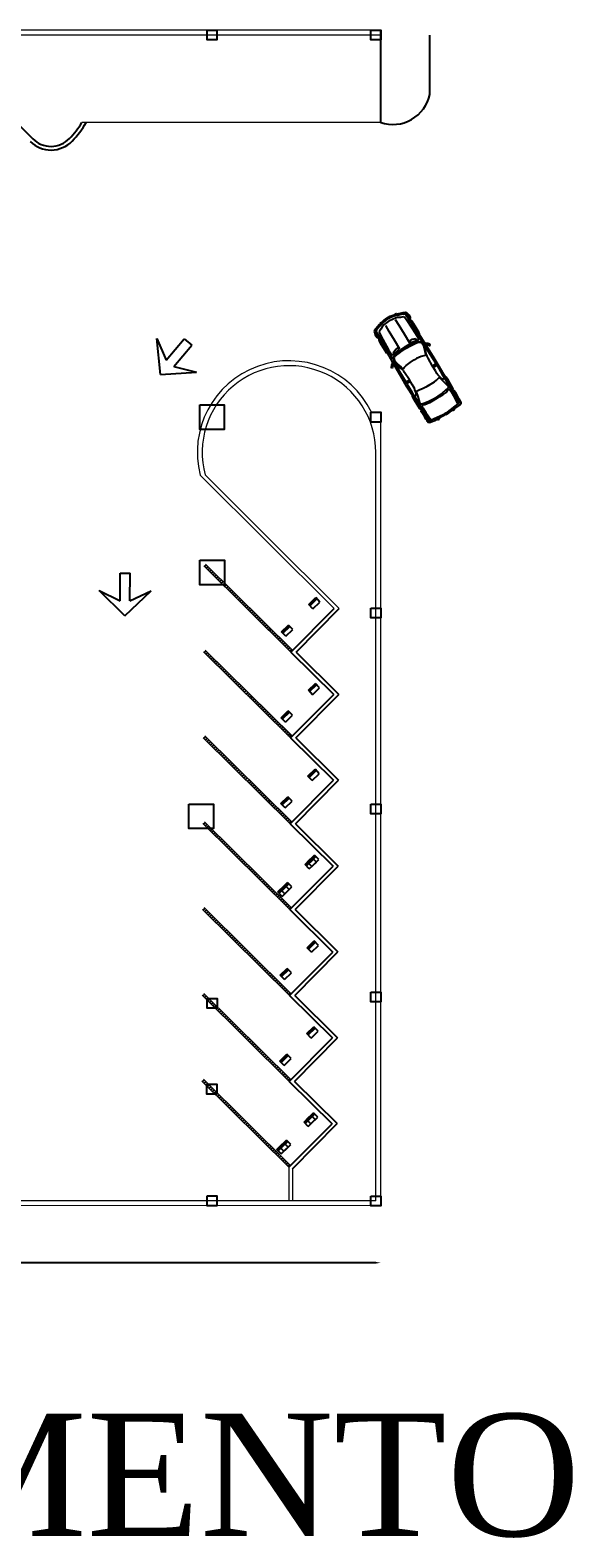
# Model space of a CAD drawing. Header units: millimetres. Extents: x 1191 to 1487, y 976 to 1230.
# Drawn here: x 1294.3 to 1316.5, y 982.4 to 1044 of the extents above; entities that cross this region are included whole.
import ezdxf

# ---------------------------------------------------------------- set-up
doc = ezdxf.new("R2010")
doc.units = ezdxf.units.MM
doc.header["$LTSCALE"] = 0.05
doc.layers.get('Defpoints').update_dxf_attribs({"lineweight": 5})
for name, color, linetype in [('CAJON', 37, 'Continuous'), ('columnas', 174, 'Continuous'), ('GUAR', 2, 'Continuous'), ('lineas guia', 2, 'Continuous'), ('muebles', 4, 'Continuous'), ('muros delgado', 7, 'Continuous'), ('TEXT', 2, 'Continuous'), ('TOPE', 200, 'Continuous')]:
    doc.layers.add(name, color=color, linetype=linetype)
doc.layers.add('ED_GEN', color=7, linetype='Continuous', lineweight=13)
doc.layers.add('muros', color=5, linetype='Continuous', lineweight=20)
doc.styles.get("Standard").update_dxf_attribs({"font": 'times.ttf'})
doc.dimstyles.new('ISO-25', dxfattribs={"dimtxt": 0.5, "dimasz": 0.2, "dimexe": 1.25, "dimexo": 0.625, "dimgap": 1, "dimtad": 0, "dimtih": 1, "dimtoh": 1, "dimzin": 1, "dimdsep": 46, "dimtxsty": 'Standard', "dimcen": 0.2, "dimse1": 1, "dimse2": 1, "dimadec": 0, "dimazin": 0, "dimtfac": 1, "dimtmove": 0, "dimatfit": 3, "dimfxl": 1, "dimarcsym": 0})

# ---------------------------------------------------------------- blocks, each defined once
blk = doc.blocks.new('A$C68E84164')
at = {"layer": 'muebles'}
for p, q in [((0.483, 1.639), (0, 0.25)), ((0.483, 1.639), (1.888, 1.206)), ((0.579, 1.007), (0, 0.25)), ((0.579, 1.007), (1.088, 0)), ((1.888, 1.206), (0.935, 1.188)), ((0.935, 1.188), (1.445, 0.181)), ((1.445, 0.181), (1.088, 0))]:
    blk.add_line(p, q, dxfattribs=at)
blk = doc.blocks.new('Auto2')
at = {"color": 7}
for p, q in [((71.6, 183.9), (75.1, 187.9)), ((75.1, 187.9), (81.3, 189.5)), ((81.3, 189.5), (88.3, 190.7)), ((88.6, 185), (84.1, 183.6)), ((88.3, 190.7), (99.4, 190.7)), ((109.5, 185.8), (88.6, 185)), ((99.4, 190.7), (102.2, 189.8)), ((102.2, 189.8), (103.6, 188.1)), ((103.6, 188.1), (104.3, 186)), ((148.4, 186.2), (109.5, 185.8)), ((113.5, 186.9), (112.1, 186)), ((115.4, 188.1), (113.5, 186.9)), ((117.8, 189.1), (115.4, 188.1)), ((128.4, 189.5), (117.8, 189.1)), ((149.3, 189.5), (128.4, 189.5)), ((191.5, 186.9), (148.4, 186.2)), ((174.3, 189.5), (149.3, 189.5)), ((177.6, 189.1), (174.3, 189.5)), ((180.4, 186.9), (177.6, 189.1)), ((182.8, 186.9), (180.4, 186.9)), ((221.6, 187.4), (191.5, 186.9)), ((219.8, 187.4), (219.5, 184.8)), ((219.5, 184.8), (220.5, 183.4)), ((224.7, 190.7), (219.8, 187.4)), ((286.2, 188.6), (221.6, 187.4)), ((224.5, 188.6), (224.7, 190.7)), ((225.9, 187.9), (224.5, 188.6)), ((224.5, 184.3), (227.8, 184.8)), ((228.9, 197.1), (224.7, 190.7)), ((227.8, 188.3), (225.9, 187.9)), ((227.8, 188.3), (228.9, 190.7)), ((227.8, 184.8), (227.8, 188.3)), ((236, 202.2), (228.9, 197.1)), ((228.9, 190.7), (238.8, 198.9)), ((229.7, 185), (229.9, 187.2)), ((231.1, 183.4), (229.7, 185)), ((239.1, 203), (236, 202.2)), ((238.8, 198.9), (240.3, 201.3)), ((240.3, 201.3), (239.1, 203)), ((333.8, 189.1), (286.2, 188.6)), ((322, 188.6), (319.9, 183.9)), ((390.3, 187.9), (333.8, 189.1)), ((376.4, 185.5), (376.9, 187.4)), ((377.9, 183.9), (376.4, 185.5)), ((380.9, 189.1), (377.9, 187.9)), ((382.3, 190.2), (380.9, 189.1)), ((384.9, 190.9), (382.3, 190.2)), ((399.1, 191.6), (384.9, 190.9)), ((433.7, 186.9), (390.3, 187.9)), ((441.5, 190.7), (399.1, 191.6)), ((471.6, 185.8), (433.7, 186.9)), ((443.6, 190.2), (441.5, 190.7)), ((445.2, 187.9), (443.6, 190.2)), ((447.6, 186.9), (445.2, 187.9)), ((450.2, 188.3), (449.7, 187.2)), ((451.1, 189.8), (450.2, 188.3)), ((452.8, 191.6), (451.1, 189.8)), ((454.6, 191.9), (452.8, 191.6)), ((458.2, 191.6), (454.6, 191.9)), ((477.3, 190.9), (458.2, 191.6)), ((500.3, 184.6), (471.6, 185.8)), ((489.5, 190.7), (477.3, 190.9)), ((497.5, 190.2), (489.5, 190.7)), ((501.8, 190.2), (497.5, 190.2)), ((506, 189.5), (501.8, 190.2)), ((510.5, 186.7), (506, 189.5)), ((511.6, 182.2), (510.5, 186.7)), ((54.2, 121.7), (55.4, 131.3)), ((55.4, 131.3), (61.5, 154.2)), ((57.2, 149), (58.7, 150.9)), ((57.2, 147.3), (57.2, 149)), ((57.2, 145), (57.2, 147.3)), ((58.7, 144.3), (57.2, 145)), ((58.7, 150.9), (60.5, 151.1)), ((58.7, 111.3), (59.1, 123.3)), ((59.1, 123.3), (62, 138.2)), ((61.5, 154.2), (68.5, 176.6)), ((62, 138.2), (66, 150.9)), ((66, 150.9), (70.2, 165.5)), ((68.5, 176.6), (71.6, 183.9)), ((68.5, 111.8), (69.5, 124.5)), ((69.5, 124.5), (71.6, 137.7)), ((70.2, 165.5), (74.7, 176.3)), ((71.6, 137.7), (74.7, 149.2)), ((74.7, 176.3), (76.6, 179.2)), ((74.7, 149.2), (80.1, 158.9)), ((76.6, 179.2), (79.6, 180.6)), ((106.2, 135.1), (78.2, 133.9)), ((79.6, 180.6), (87.6, 181)), ((80.1, 158.9), (83.6, 168.6)), ((82.2, 182.2), (81, 181.3)), ((84.1, 183.6), (82.2, 182.2)), ((83.6, 168.6), (85.5, 170.4)), ((85.5, 170.4), (87.6, 171.9)), ((87.6, 181), (120.8, 180.6)), ((87.6, 171.9), (103.6, 173)), ((103.6, 173), (168.6, 175.4)), ((147.5, 135.3), (106.2, 135.1)), ((120.8, 180.6), (174.3, 180.3)), ((189.8, 134.9), (147.5, 135.3)), ((168.6, 175.4), (188.9, 175.4)), ((174.3, 180.3), (210.1, 179.9)), ((183, 151.1), (181.6, 139.6)), ((181.6, 139.6), (190.8, 139.6)), ((187.5, 164.1), (183, 151.1)), ((194.8, 164.1), (187.5, 164.1)), ((188.9, 175.4), (191, 174.4)), ((190.8, 139.6), (192, 150.9)), ((191, 174.4), (193.4, 173)), ((192, 150.9), (194.8, 164.1)), ((193.4, 173), (196.4, 169.5)), ((194.6, 137), (193.6, 121.7)), ((195.5, 149.7), (194.6, 137)), ((196.7, 160.5), (195.5, 149.7)), ((196.4, 169.5), (198.1, 167.1)), ((198.1, 167.1), (196.7, 160.5)), ((197.4, 130.4), (198.8, 149.9)), ((197.4, 111.1), (197.4, 130.4)), ((198.8, 149.9), (201.6, 164.3)), ((199.7, 111.1), (200.4, 131.8)), ((200.4, 131.8), (201.9, 147.6)), ((201.6, 164.3), (204.7, 171.9)), ((201.9, 147.6), (203, 159.4)), ((203, 159.4), (205.2, 168.8)), ((204.7, 171.9), (208.9, 176.3)), ((205.2, 168.8), (208, 173.3)), ((208, 173.3), (210.6, 175.4)), ((208.9, 176.3), (214.6, 178.9)), ((210.1, 179.9), (211.5, 179.2)), ((210.6, 175.4), (215, 177)), ((211.5, 179.2), (211.8, 178.2)), ((213.2, 178.2), (215, 177)), ((214.6, 178.9), (226.8, 181.5)), ((215, 177), (218.1, 177.7)), ((218.1, 177.7), (223.1, 178)), ((220.5, 183.4), (224.5, 184.3)), ((223.1, 178), (227.5, 177)), ((226.8, 181.5), (244, 182.2)), ((227.5, 177), (243.3, 172.3)), ((233.7, 181.5), (231.1, 183.4)), ((234.1, 180.6), (233.7, 181.5)), ((236.7, 179.9), (234.1, 180.6)), ((256, 172.3), (236.7, 179.9)), ((243.3, 172.3), (255.6, 168.6)), ((244, 182.2), (267.8, 182.7)), ((255.6, 168.6), (261.2, 167.4)), ((267.1, 168.8), (256, 172.3)), ((258.2, 126.4), (257.7, 116.2)), ((261, 146.9), (258.2, 126.4)), ((263.8, 158.2), (261, 146.9)), ((261.2, 167.4), (264.3, 166)), ((265.2, 162.4), (263.8, 158.2)), ((264.3, 166), (265.2, 162.4)), ((272, 167.6), (267.1, 168.8)), ((267.8, 182.7), (317.3, 183.4)), ((281.7, 167.4), (272, 167.6)), ((318.3, 166.2), (281.7, 167.4)), ((317.3, 183.4), (325.8, 183.4)), ((317.3, 182.7), (317.8, 180.6)), ((317.8, 180.6), (318.3, 168.3)), ((318, 167.4), (317.8, 166.7)), ((318.3, 168.3), (318, 167.4)), ((340.4, 166.2), (318.3, 166.2)), ((319.9, 183.9), (319.2, 182.7)), ((319.2, 182.7), (320.6, 168.1)), ((320.6, 168.1), (321.8, 166.4)), ((325.8, 182.9), (324.2, 182.2)), ((324.2, 182.2), (324.2, 172.8)), ((324.2, 172.8), (325.1, 167.4)), ((325.1, 167.4), (325.8, 166.2)), ((325.8, 183.4), (367.3, 182.9)), ((353.1, 166.2), (340.4, 166.2)), ((360.2, 166.4), (353.1, 166.2)), ((364.4, 167.6), (360.2, 166.4)), ((373.4, 169.7), (364.4, 167.6)), ((367.3, 182.9), (377.4, 182.9)), ((372.4, 164.3), (372.9, 166.2)), ((373.4, 159.4), (372.4, 164.3)), ((372.9, 166.2), (378.6, 168.3)), ((380.5, 172.1), (373.4, 169.7)), ((375, 150.4), (373.4, 159.4)), ((376.4, 139.8), (375, 150.4)), ((377.2, 124.5), (376.4, 139.8)), ((377.9, 111.1), (377.2, 124.5)), ((377.4, 182.9), (383, 182.2)), ((380, 183.4), (377.9, 183.9)), ((378.6, 168.3), (393.2, 172.1)), ((383, 182.2), (380, 183.4)), ((384.5, 173.5), (380.5, 172.1)), ((381.9, 183.4), (413.7, 182.7)), ((383, 182.2), (385.9, 180.1)), ((386.1, 176.6), (384.5, 173.5)), ((385.9, 180.1), (386.1, 176.6)), ((393.2, 172.1), (408.2, 175.6)), ((408.2, 175.6), (418.6, 178.2)), ((447.3, 182.2), (413.7, 182.7)), ((418.6, 178.2), (422.1, 178.7)), ((422.1, 178.7), (425.7, 176.6)), ((425.7, 176.6), (427.3, 173)), ((427.3, 173), (430.1, 160.8)), ((430.1, 160.8), (433.4, 143.3)), ((433.4, 143.3), (434.6, 122.1)), ((433.7, 172.8), (434.6, 175.2)), ((434.2, 170.4), (433.7, 172.8)), ((435.6, 168.3), (434.2, 170.4)), ((434.6, 175.2), (436.7, 177.5)), ((436.7, 165), (435.6, 168.3)), ((436.7, 177.5), (439.1, 178.2)), ((438.6, 158), (436.7, 165)), ((439.6, 144.3), (438.6, 158)), ((439.1, 178.2), (444.3, 178.2)), ((440.3, 128), (439.6, 144.3)), ((440.3, 111.1), (440.3, 128)), ((444.3, 178.2), (466.2, 176.8)), ((463.1, 181.7), (447.3, 182.2)), ((486.4, 181.3), (463.1, 181.7)), ((466.2, 176.8), (498.9, 175.2)), ((501.5, 180.6), (486.4, 181.3)), ((498.9, 175.2), (503.6, 174.2)), ((502.5, 183.9), (500.3, 184.6)), ((500.3, 184.6), (503.6, 182.7)), ((503.9, 179.2), (501.5, 180.6)), ((503.6, 182.7), (503.9, 180.3)), ((503.6, 174.2), (504.6, 172.8)), ((504.8, 174.2), (503.9, 180.3)), ((506.5, 161.5), (504.8, 174.2)), ((510.2, 121.7), (506.5, 161.5)), ((512.6, 174.2), (511.6, 182.2)), ((513.3, 165), (512.6, 174.2)), ((513.8, 145.5), (513.3, 165)), ((515.4, 125.2), (513.8, 145.5)), ((514.5, 151.1), (515.9, 150.9)), ((516.6, 142.4), (514.7, 141.9)), ((515.6, 111.1), (515.4, 125.2)), ((515.9, 150.9), (516.8, 148.5)), ((517.3, 145.2), (516.6, 142.4)), ((516.8, 148.5), (517.3, 145.2)), ((53.5, 111.3), (54.2, 121.7)), ((53.5, 111.3), (54.2, 100.9)), ((54.2, 100.9), (55.4, 91.3)), ((55.4, 91.3), (61.5, 68.4)), ((58.7, 78.3), (57.2, 77.6)), ((57.2, 77.6), (57.2, 75.3)), ((57.2, 75.3), (57.2, 73.6)), ((57.2, 73.6), (58.7, 71.7)), ((58.7, 111.3), (59.1, 99.3)), ((58.7, 71.7), (60.5, 71.5)), ((59.1, 99.3), (62, 84.4)), ((61.5, 68.4), (68.5, 46)), ((62, 84.4), (66, 71.7)), ((66, 71.7), (70.2, 57.1)), ((68.5, 111.8), (69.5, 98.1)), ((69.5, 98.1), (71.6, 84.9)), ((71.6, 84.9), (74.7, 73.4)), ((74.7, 73.4), (80.1, 63.7)), ((106.2, 87.5), (78.2, 88.7)), ((80.1, 63.7), (83.6, 54)), ((147.5, 87.3), (106.2, 87.5)), ((189.8, 87.7), (147.5, 87.3)), ((181.6, 83), (190.8, 83)), ((183, 71.5), (181.6, 83)), ((187.5, 58.5), (183, 71.5)), ((190.8, 83), (192, 71.7)), ((192, 71.7), (194.8, 58.5)), ((193.6, 121.7), (193.4, 111.3)), ((193.6, 100.9), (193.4, 111.3)), ((194.6, 85.6), (193.6, 100.9)), ((195.5, 72.9), (194.6, 85.6)), ((196.7, 62.1), (195.5, 72.9)), ((198.1, 55.5), (196.7, 62.1)), ((197.4, 111.5), (197.4, 92.2)), ((197.4, 92.2), (198.8, 72.7)), ((198.8, 72.7), (201.6, 58.3)), ((199.7, 111.5), (200.4, 90.8)), ((200.4, 90.8), (201.9, 75)), ((201.9, 75), (203, 63.2)), ((203, 63.2), (205.2, 53.8)), ((257.7, 116.2), (257.7, 111.1)), ((257.7, 106.4), (257.7, 111.5)), ((258.2, 96.2), (257.7, 106.4)), ((261, 75.7), (258.2, 96.2)), ((263.8, 64.4), (261, 75.7)), ((265.2, 60.2), (263.8, 64.4)), ((373.4, 63.2), (372.4, 58.3)), ((375, 72.2), (373.4, 63.2)), ((376.4, 82.8), (375, 72.2)), ((377.2, 98.1), (376.4, 82.8)), ((377.9, 111.5), (377.2, 98.1)), ((427.3, 49.6), (430.1, 61.8)), ((430.1, 61.8), (433.4, 79.3)), ((433.4, 79.3), (434.6, 100.5)), ((434.6, 122.1), (435.1, 111.1)), ((434.6, 100.5), (435.1, 111.5)), ((438.6, 64.6), (436.7, 57.6)), ((439.6, 78.3), (438.6, 64.6)), ((440.3, 94.6), (439.6, 78.3)), ((440.3, 111.5), (440.3, 94.6)), ((510.2, 100.9), (506.5, 61.1)), ((509.8, 111.3), (510.2, 121.7)), ((509.8, 111.3), (510.2, 100.9)), ((513.8, 77.1), (513.3, 57.6)), ((515.4, 97.4), (513.8, 77.1)), ((514.5, 71.5), (515.9, 71.7)), ((516.6, 80.2), (514.7, 80.7)), ((515.6, 111.5), (515.4, 97.4)), ((515.9, 71.7), (516.8, 74.1)), ((517.3, 77.4), (516.6, 80.2)), ((516.8, 74.1), (517.3, 77.4)), ((68.5, 46), (71.6, 38.7)), ((70.2, 57.1), (74.7, 46.3)), ((71.6, 38.7), (75.1, 34.7)), ((74.7, 46.3), (76.6, 43.4)), ((75.1, 34.7), (81.3, 33.1)), ((76.6, 43.4), (79.6, 42)), ((79.6, 42), (87.6, 41.6)), ((82.2, 40.4), (81, 41.3)), ((81.3, 33.1), (88.3, 31.9)), ((84.1, 39), (82.2, 40.4)), ((83.6, 54), (85.5, 52.2)), ((88.6, 37.6), (84.1, 39)), ((85.5, 52.2), (87.6, 50.7)), ((87.6, 50.7), (103.6, 49.6)), ((87.6, 41.6), (120.8, 42)), ((88.3, 31.9), (99.4, 31.9)), ((109.5, 36.8), (88.6, 37.6)), ((99.4, 31.9), (102.2, 32.8)), ((102.2, 32.8), (103.6, 34.5)), ((103.6, 49.6), (168.6, 47.2)), ((103.6, 34.5), (104.3, 36.6)), ((148.4, 36.4), (109.5, 36.8)), ((113.5, 35.7), (112.1, 36.6)), ((115.4, 34.5), (113.5, 35.7)), ((117.8, 33.5), (115.4, 34.5)), ((128.4, 33.1), (117.8, 33.5)), ((120.8, 42), (174.3, 42.3)), ((149.3, 33.1), (128.4, 33.1)), ((191.5, 35.7), (148.4, 36.4)), ((174.3, 33.1), (149.3, 33.1)), ((168.6, 47.2), (188.9, 47.2)), ((174.3, 42.3), (210.1, 42.7)), ((177.6, 33.5), (174.3, 33.1)), ((180.4, 35.7), (177.6, 33.5)), ((182.8, 35.7), (180.4, 35.7)), ((194.8, 58.5), (187.5, 58.5)), ((188.9, 47.2), (191, 48.2)), ((191, 48.2), (193.4, 49.6)), ((221.6, 35.2), (191.5, 35.7)), ((193.4, 49.6), (196.4, 53.1)), ((196.4, 53.1), (198.1, 55.5)), ((201.6, 58.3), (204.7, 50.7)), ((204.7, 50.7), (208.9, 46.3)), ((205.2, 53.8), (208, 49.3)), ((208, 49.3), (210.6, 47.2)), ((208.9, 46.3), (214.6, 43.7)), ((210.1, 42.7), (211.5, 43.4)), ((210.6, 47.2), (215, 45.6)), ((211.5, 43.4), (211.8, 44.4)), ((213.2, 44.4), (215, 45.6)), ((214.6, 43.7), (226.8, 41.1)), ((215, 45.6), (218.1, 44.9)), ((218.1, 44.9), (223.1, 44.6)), ((219.5, 37.8), (220.5, 39.2)), ((219.8, 35.2), (219.5, 37.8)), ((224.7, 31.9), (219.8, 35.2)), ((220.5, 39.2), (224.5, 38.3)), ((286.2, 34), (221.6, 35.2)), ((223.1, 44.6), (227.5, 45.6)), ((224.5, 38.3), (227.8, 37.8)), ((225.9, 34.7), (224.5, 34)), ((224.5, 34), (224.7, 31.9)), ((228.9, 25.5), (224.7, 31.9)), ((227.8, 34.3), (225.9, 34.7)), ((226.8, 41.1), (244, 40.4)), ((227.5, 45.6), (243.3, 50.3)), ((227.8, 37.8), (227.8, 34.3)), ((227.8, 34.3), (228.9, 31.9)), ((228.9, 31.9), (238.8, 23.7)), ((236, 20.4), (228.9, 25.5)), ((231.1, 39.2), (229.7, 37.6)), ((229.7, 37.6), (229.9, 35.4)), ((233.7, 41.1), (231.1, 39.2)), ((234.1, 42), (233.7, 41.1)), ((236.7, 42.7), (234.1, 42)), ((239.1, 19.6), (236, 20.4)), ((256, 50.3), (236.7, 42.7)), ((238.8, 23.7), (240.3, 21.3)), ((240.3, 21.3), (239.1, 19.6)), ((243.3, 50.3), (255.6, 54)), ((244, 40.4), (267.8, 39.9)), ((255.6, 54), (261.2, 55.2)), ((267.1, 53.8), (256, 50.3)), ((261.2, 55.2), (264.3, 56.6)), ((264.3, 56.6), (265.2, 60.2)), ((272, 55), (267.1, 53.8)), ((267.8, 39.9), (317.3, 39.2)), ((281.7, 55.2), (272, 55)), ((318.3, 56.4), (281.7, 55.2)), ((333.8, 33.5), (286.2, 34)), ((317.3, 39.9), (317.8, 42)), ((317.3, 39.2), (325.8, 39.2)), ((318, 55.2), (317.8, 55.9)), ((317.8, 42), (318.3, 54.3)), ((318.3, 54.3), (318, 55.2)), ((340.4, 56.4), (318.3, 56.4)), ((319.2, 39.9), (320.6, 54.5)), ((319.9, 38.7), (319.2, 39.9)), ((322, 34), (319.9, 38.7)), ((320.6, 54.5), (321.8, 56.2)), ((324.2, 49.8), (325.1, 55.2)), ((324.2, 40.4), (324.2, 49.8)), ((325.8, 39.7), (324.2, 40.4)), ((325.1, 55.2), (325.8, 56.4)), ((325.8, 39.2), (367.3, 39.7)), ((390.3, 34.7), (333.8, 33.5)), ((353.1, 56.4), (340.4, 56.4)), ((360.2, 56.2), (353.1, 56.4)), ((364.4, 55), (360.2, 56.2)), ((373.4, 52.9), (364.4, 55)), ((367.3, 39.7), (377.4, 39.7)), ((372.4, 58.3), (372.9, 56.4)), ((372.9, 56.4), (378.6, 54.3)), ((380.5, 50.5), (373.4, 52.9)), ((377.9, 38.7), (376.4, 37.1)), ((376.4, 37.1), (376.9, 35.2)), ((377.4, 39.7), (383, 40.4)), ((380, 39.2), (377.9, 38.7)), ((380.9, 33.5), (377.9, 34.7)), ((378.6, 54.3), (393.2, 50.5)), ((383, 40.4), (380, 39.2)), ((384.5, 49.1), (380.5, 50.5)), ((382.3, 32.4), (380.9, 33.5)), ((381.9, 39.2), (413.7, 39.9)), ((384.9, 31.7), (382.3, 32.4)), ((383, 40.4), (385.9, 42.5)), ((386.1, 46), (384.5, 49.1)), ((399.1, 31), (384.9, 31.7)), ((385.9, 42.5), (386.1, 46)), ((433.7, 35.7), (390.3, 34.7)), ((393.2, 50.5), (408.2, 47)), ((441.5, 31.9), (399.1, 31)), ((408.2, 47), (418.6, 44.4)), ((447.3, 40.4), (413.7, 39.9)), ((418.6, 44.4), (422.1, 43.9)), ((422.1, 43.9), (425.7, 46)), ((425.7, 46), (427.3, 49.6)), ((434.2, 52.2), (433.7, 49.8)), ((433.7, 49.8), (434.6, 47.5)), ((471.6, 36.8), (433.7, 35.7)), ((435.6, 54.3), (434.2, 52.2)), ((434.6, 47.5), (436.7, 45.1)), ((436.7, 57.6), (435.6, 54.3)), ((436.7, 45.1), (439.1, 44.4)), ((439.1, 44.4), (444.3, 44.4)), ((443.6, 32.4), (441.5, 31.9)), ((445.2, 34.7), (443.6, 32.4)), ((444.3, 44.4), (466.2, 45.8)), ((447.6, 35.7), (445.2, 34.7)), ((463.1, 40.9), (447.3, 40.4)), ((450.2, 34.3), (449.7, 35.4)), ((451.1, 32.8), (450.2, 34.3)), ((452.8, 31), (451.1, 32.8)), ((454.6, 30.7), (452.8, 31)), ((458.2, 31), (454.6, 30.7)), ((477.3, 31.7), (458.2, 31)), ((486.4, 41.3), (463.1, 40.9)), ((466.2, 45.8), (498.9, 47.5)), ((500.3, 38), (471.6, 36.8)), ((489.5, 31.9), (477.3, 31.7)), ((501.5, 42), (486.4, 41.3)), ((497.5, 32.4), (489.5, 31.9)), ((501.8, 32.4), (497.5, 32.4)), ((498.9, 47.5), (503.6, 48.4)), ((500.3, 38), (503.6, 39.9)), ((502.5, 38.7), (500.3, 38)), ((503.9, 43.4), (501.5, 42)), ((506, 33.1), (501.8, 32.4)), ((503.6, 48.4), (504.6, 49.8)), ((503.6, 39.9), (503.9, 42.3)), ((504.8, 48.4), (503.9, 42.3)), ((506.5, 61.1), (504.8, 48.4)), ((510.5, 35.9), (506, 33.1)), ((511.6, 40.4), (510.5, 35.9)), ((512.6, 48.4), (511.6, 40.4)), ((513.3, 57.6), (512.6, 48.4))]:
    blk.add_line(p, q, dxfattribs=at)
blk = doc.blocks.new('A$C497F7F5E')
at = {"layer": 'muebles', "xscale": -0.01000000000001742, "yscale": 0.01000000000000512, "zscale": 0.01, "rotation": 151.4193045713797}
blk.add_blockref('Auto2', (0.251, 4.085), dxfattribs=at)
blk = doc.blocks.new('TOPE')
at = {"layer": 'TOPE'}
for p, q in [((-0.311, 0.252), (-0.153, 0.446)), ((-0.311, 0.252), (0, 0)), ((-0.2, 0.388), (0.11, 0.136)), ((-0.185, 0.407), (0.126, 0.155)), ((-0.169, 0.427), (0.142, 0.175)), ((-0.153, 0.446), (0.157, 0.194)), ((0, 0), (0.157, 0.194))]:
    blk.add_line(p, q, dxfattribs=at)
blk = doc.blocks.new('*D40')
at = {"layer": 'Defpoints', "color": 0}
for p in [(1249.478, 996.182), (1308.641, 995.982), (1308.641, 993.657)]:
    blk.add_point(p, dxfattribs=at)
at = {"layer": 'lineas guia', "color": 0, "lineweight": -2}
for p, q in [((1249.678, 993.657), (1278.629, 993.657)), ((1308.441, 993.657), (1282.227, 993.657))]:
    blk.add_line(p, q, dxfattribs=at)
at = {"layer": 'lineas guia', "color": 0}
for points in [[(1249.678, 993.69), (1249.678, 993.624), (1249.478, 993.657)], [(1308.441, 993.69), (1308.441, 993.624), (1308.641, 993.657)]]:
    blk.add_solid(points, dxfattribs=at)
at = {"layer": 'lineas guia', "color": 0, "insert": (1280.428, 993.657), "char_height": 0.5, "attachment_point": 5}
blk.add_mtext('59.16', dxfattribs=at)

msp = doc.modelspace()

# ---------------------------------------------------------------- hatches: boundary and pattern name
at = {"layer": 'CAJON'}
h = msp.add_hatch(dxfattribs=at)
h.set_pattern_fill('ANSI31', color=256, scale=0.75, angle=348.23866, style=0)
h.set_pattern_definition([(213.238655, (1729.83018, 1659.9283), (0.051386965, -0.078412003), [])])
h.paths.add_polyline_path([(1301.428, 1022.105), (1301.498, 1022.176), (1305.05, 1018.658), (1304.98, 1018.587)])
h = msp.add_hatch(dxfattribs=at)
h.set_pattern_fill('ANSI31', color=256, scale=0.75, angle=348.23866, style=0)
h.set_pattern_definition([(213.238655, (1729.81595, 1656.42359), (0.051386965, -0.078412003), [])])
h.paths.add_polyline_path([(1301.414, 1018.6), (1301.484, 1018.671), (1305.036, 1015.153), (1304.965, 1015.082)])
h = msp.add_hatch(dxfattribs=at)
h.set_pattern_fill('ANSI31', color=256, scale=0.75, angle=348.23866, style=0)
h.set_pattern_definition([(213.238655, (1729.80171, 1652.91888), (0.051386965, -0.078412003), [])])
h.paths.add_polyline_path([(1301.4, 1015.095), (1301.47, 1015.167), (1305.022, 1011.649), (1304.951, 1011.578)])
h = msp.add_hatch(dxfattribs=at)
h.set_pattern_fill('ANSI31', color=256, scale=0.75, angle=348.23866, style=0)
h.set_pattern_definition([(213.238655, (1729.78748, 1649.41417), (0.051386965, -0.078412003), [])])
h.paths.add_polyline_path([(1301.385, 1011.591), (1301.456, 1011.662), (1305.007, 1008.144), (1304.937, 1008.073)])
h = msp.add_hatch(dxfattribs=at)
h.set_pattern_fill('ANSI31', color=256, scale=0.75, angle=348.23866, style=0)
h.set_pattern_definition([(213.238655, (1729.77325, 1645.90946), (0.051386965, -0.078412003), [])])
h.paths.add_polyline_path([(1301.371, 1008.086), (1301.441, 1008.157), (1304.993, 1004.639), (1304.923, 1004.568)])
h = msp.add_hatch(dxfattribs=at)
h.set_pattern_fill('ANSI31', color=256, scale=0.75, angle=348.23866, style=0)
h.set_pattern_definition([(213.238655, (1729.75901, 1642.40475), (0.051386965, -0.078412003), [])])
h.paths.add_polyline_path([(1301.357, 1004.581), (1301.427, 1004.652), (1304.979, 1001.134), (1304.908, 1001.063)])
h = msp.add_hatch(dxfattribs=at)
h.set_pattern_fill('ANSI31', color=256, scale=0.75, angle=348.23866, style=0)
h.set_pattern_definition([(213.238655, (1729.74478, 1638.900035), (0.051386965, -0.078412003), [])])
h.paths.add_polyline_path([(1301.343, 1001.077), (1301.413, 1001.148), (1304.965, 997.63), (1304.894, 997.559)])

# ---------------------------------------------------------------- linework, layer by layer
for p, q in [((1308.641, 1043.782), (1308.641, 1043.982)), ((1308.641, 1040.208), (1308.641, 1043.782)), ((1310.641, 1041.361), (1310.641, 1043.782))]:
    msp.add_line(p, q)
at = {"layer": 'columnas'}
for points in [[(1301.56, 1043.982), (1301.96, 1043.982), (1301.96, 1043.582), (1301.56, 1043.582), (1301.56, 1043.982)], [(1308.241, 1043.982), (1308.641, 1043.982), (1308.641, 1043.582), (1308.241, 1043.582), (1308.241, 1043.982)], [(1301.26, 1028.682), (1302.26, 1028.682), (1302.26, 1027.682), (1301.26, 1027.682), (1301.26, 1028.682)], [(1308.241, 1028.382), (1308.641, 1028.382), (1308.641, 1027.982), (1308.241, 1027.982), (1308.241, 1028.382)], [(1301.268, 1022.338), (1302.268, 1022.338), (1302.268, 1021.338), (1301.268, 1021.338), (1301.268, 1022.338)], [(1308.241, 1020.382), (1308.641, 1020.382), (1308.641, 1019.982), (1308.241, 1019.982), (1308.241, 1020.382)], [(1300.813, 1012.383), (1301.813, 1012.383), (1301.813, 1011.383), (1300.813, 1011.383), (1300.813, 1012.383)], [(1308.241, 1012.382), (1308.641, 1012.382), (1308.641, 1011.982), (1308.241, 1011.982), (1308.241, 1012.382)], [(1308.241, 1004.704), (1308.641, 1004.704), (1308.641, 1004.304), (1308.241, 1004.304), (1308.241, 1004.704)], [(1301.565, 1004.449), (1301.965, 1004.449), (1301.965, 1004.049), (1301.565, 1004.049), (1301.565, 1004.449)], [(1301.551, 1000.945), (1301.951, 1000.945), (1301.951, 1000.545), (1301.551, 1000.545), (1301.551, 1000.945)], [(1301.56, 996.384), (1301.96, 996.384), (1301.96, 995.984), (1301.56, 995.984), (1301.56, 996.384)], [(1308.241, 996.382), (1308.641, 996.382), (1308.641, 995.982), (1308.241, 995.982), (1308.241, 996.382)]]:
    msp.add_lwpolyline(points, dxfattribs=at)
at = {"layer": 'ED_GEN'}
for p, q in [((1304.98, 1018.587), (1301.428, 1022.105)), ((1305.05, 1018.658), (1301.498, 1022.176)), ((1304.965, 1015.082), (1301.414, 1018.6)), ((1305.036, 1015.153), (1301.484, 1018.671)), ((1304.951, 1011.578), (1301.4, 1015.095)), ((1305.022, 1011.649), (1301.47, 1015.167)), ((1304.937, 1008.073), (1301.385, 1011.591)), ((1305.007, 1008.144), (1301.456, 1011.662)), ((1304.923, 1004.568), (1301.371, 1008.086)), ((1304.993, 1004.639), (1301.441, 1008.157)), ((1304.979, 1001.134), (1301.427, 1004.652)), ((1304.908, 1001.063), (1301.357, 1004.581)), ((1304.894, 997.559), (1301.343, 1001.077)), ((1304.965, 997.63), (1301.413, 1001.148))]:
    msp.add_line(p, q, dxfattribs=at)
at = {"layer": 'GUAR'}
for p, q in [((1291.772, 1042.228), (1294.448, 1039.546)), ((1304.98, 1018.587), (1306.739, 1020.363)), ((1305.192, 1018.588), (1306.951, 1020.364)), ((1304.98, 1018.587), (1306.725, 1016.858)), ((1305.192, 1018.588), (1306.937, 1016.859)), ((1304.965, 1015.082), (1306.725, 1016.858)), ((1305.178, 1015.083), (1306.937, 1016.859)), ((1304.965, 1015.082), (1306.711, 1013.354)), ((1305.178, 1015.083), (1306.923, 1013.355)), ((1304.951, 1011.578), (1306.711, 1013.354)), ((1305.163, 1011.579), (1306.923, 1013.355)), ((1304.951, 1011.578), (1306.696, 1009.849)), ((1304.951, 1011.578), (1306.696, 1009.849)), ((1305.163, 1011.579), (1306.908, 1009.85)), ((1304.937, 1008.073), (1306.696, 1009.849)), ((1304.937, 1008.073), (1306.696, 1009.849)), ((1304.937, 1008.073), (1306.696, 1009.849)), ((1305.149, 1008.074), (1306.908, 1009.85)), ((1304.937, 1008.073), (1306.682, 1006.344)), ((1305.149, 1008.074), (1306.894, 1006.345)), ((1304.923, 1004.568), (1306.682, 1006.344)), ((1305.135, 1004.569), (1306.894, 1006.345)), ((1304.923, 1004.568), (1306.668, 1002.84)), ((1305.135, 1004.569), (1306.88, 1002.841)), ((1304.908, 1001.063), (1306.668, 1002.84)), ((1305.121, 1001.064), (1306.88, 1002.841)), ((1304.908, 1001.063), (1306.654, 999.335)), ((1305.121, 1001.064), (1306.866, 999.336)), ((1304.894, 997.559), (1306.654, 999.335)), ((1304.894, 997.559), (1306.654, 999.335)), ((1305.044, 997.497), (1306.866, 999.336))]:
    msp.add_line(p, q, dxfattribs=at)
for centre, radius, start, end in [((1293.315, 1042.099), 3.658, 316.00515, 328.87013), ((1293.315, 1042.099), 3.808, 316.00515, 330.22375), ((1295.192, 1040.288), 1.2, 224.94003, 316.00515), ((1295.192, 1040.288), 1.05, 224.94003, 316.00515)]:
    msp.add_arc(centre, radius, start, end, dxfattribs=at)
at = {"layer": 'muros'}
for p, q in [((1308.641, 1043.982), (1258.141, 1043.982)), ((1308.641, 1043.782), (1258.244, 1043.782)), ((1308.641, 1040.208), (1296.447, 1040.208)), ((1308.641, 995.982), (1308.641, 1027.982)), ((1308.441, 996.182), (1308.441, 1026.742)), ((1306.739, 1020.363), (1301.276, 1025.814)), ((1303.987, 1023.321), (1301.481, 1025.822)), ((1306.951, 1020.364), (1303.987, 1023.321)), ((1304.894, 997.559), (1304.894, 996.182)), ((1305.044, 997.497), (1305.044, 996.182)), ((1308.441, 996.182), (1248.414, 996.182)), ((1308.641, 995.982), (1249.416, 996.005))]:
    msp.add_line(p, q, dxfattribs=at)
for radius, start, end in [(3.741, 25.9988, 194.36164), (3.541, 0, 195.06541)]:
    msp.add_arc((1304.9, 1026.742), radius, start, end, dxfattribs=at)
at = {"layer": 'muros delgado'}
msp.add_arc((1309.127, 1041.678), 1.548, 251.72784, 348.17426, dxfattribs=at)

# ---------------------------------------------------------------- block references
at = {"layer": 'CAJON', "rotation": 83.238655216974}
for p in [(1306.163, 1020.634), (1305.055, 1019.515), (1306.149, 1017.13), (1305.041, 1016.011), (1306.135, 1013.625), (1305.026, 1012.506), (1306.015, 1010.014), (1306.12, 1010.12), (1304.907, 1008.895), (1305.012, 1009.001), (1306.106, 1006.616), (1304.998, 1005.497), (1306.092, 1003.111), (1304.984, 1001.992), (1305.972, 999.5), (1306.078, 999.606), (1304.864, 998.381), (1304.969, 998.487)]:
    msp.add_blockref('TOPE', p, dxfattribs=at)
at = {"layer": 'muebles', "extrusion": (0, 0, -1), "rotation": 267.5977581208923}
msp.add_blockref('A$C497F7F5E', (-1311.762, 1032.559), dxfattribs=at)
at = {"layer": 'muebles'}
for p, rotation in [((1301.352, 1030.11), 112.6919427016151), ((1299.385, 1021.311), 152.8166949214927)]:
    msp.add_blockref('A$C68E84164', p, dxfattribs=dict(at, rotation=rotation))

# ---------------------------------------------------------------- texts
at = {"layer": 'TEXT'}
msp.add_text('ESTACIONAMENTO', height=5, dxfattribs=at).set_placement((1247.143, 982.5))

# ---------------------------------------------------------------- dimensions: what is measured, and where the dimension line sits
at = {"layer": 'lineas guia'}
dim = msp.add_linear_dim(base=(1308.641, 993.657), p1=(1249.478, 996.182), p2=(1308.641, 995.982), dimstyle='ISO-25', dxfattribs=at)
dim.commit()
dim.dimension.update_dxf_attribs({"geometry": '*D40', "text_midpoint": (1280.428, 993.657), "dimtype": 160})

doc.saveas('drawing.dxf')
